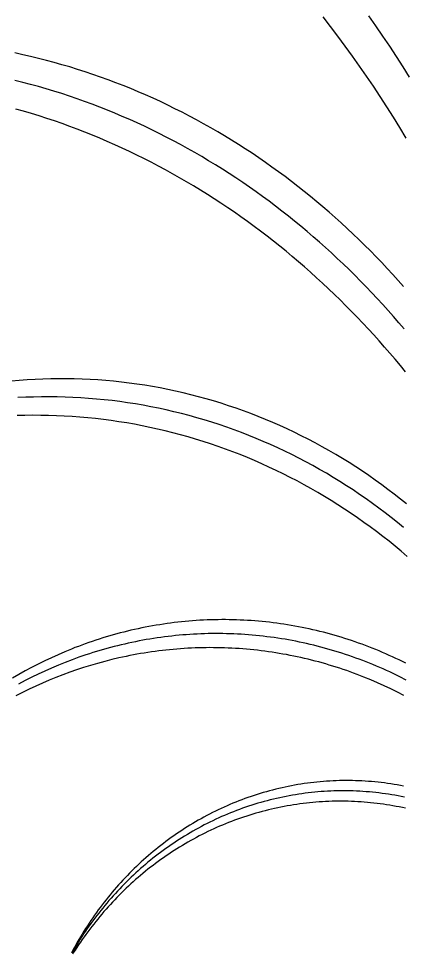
# Model space of a CAD drawing. Header units: millimetres. Extents: x -574 to 574, y 0 to 1996.
# Drawn here: x -52.2 to -20.8, y 14.7 to 91 of the extents above; entities that cross this region are included whole.
import ezdxf

# ---------------------------------------------------------------- set-up
doc = ezdxf.new("R2010")
doc.units = ezdxf.units.MM

msp = doc.modelspace()

# ---------------------------------------------------------------- linework, layer by layer
for points in [[(-20.58, 81.254), (-21.1, 82.108), (-21.629, 82.958), (-22.165, 83.802), (-22.71, 84.642), (-23.263, 85.476), (-23.824, 86.304), (-24.393, 87.127), (-24.971, 87.943), (-25.557, 88.754), (-26.151, 89.559), (-26.754, 90.357), (-27.365, 91.15)], [(-20.305, 86.218), (-20.839, 87.064), (-21.381, 87.904), (-21.932, 88.739), (-22.492, 89.569), (-23.06, 90.392), (-23.637, 91.209)], [(-20.802, 69.142), (-21.24, 69.636), (-21.684, 70.125), (-22.132, 70.61), (-22.585, 71.09), (-23.042, 71.566), (-23.504, 72.038), (-23.972, 72.504), (-24.443, 72.966), (-24.92, 73.423), (-25.401, 73.875), (-25.887, 74.322), (-26.377, 74.764), (-26.872, 75.2), (-27.372, 75.632), (-27.876, 76.058), (-28.385, 76.479), (-28.898, 76.895), (-29.415, 77.304), (-29.937, 77.709), (-30.463, 78.107), (-30.994, 78.5), (-31.529, 78.887), (-32.068, 79.268), (-32.611, 79.643), (-33.159, 80.012), (-33.71, 80.375), (-34.266, 80.731), (-34.826, 81.081), (-35.389, 81.425), (-35.957, 81.762), (-36.528, 82.093), (-37.103, 82.417), (-37.682, 82.735), (-38.264, 83.045), (-38.85, 83.349), (-39.44, 83.646), (-40.033, 83.937), (-40.629, 84.22), (-41.229, 84.496), (-41.832, 84.764), (-42.438, 85.026), (-43.047, 85.281), (-43.659, 85.528), (-44.274, 85.767), (-44.892, 86), (-45.513, 86.224), (-46.136, 86.442), (-46.762, 86.651), (-47.391, 86.854), (-48.022, 87.048), (-48.655, 87.235), (-49.29, 87.414), (-49.928, 87.585), (-50.568, 87.748), (-51.209, 87.903), (-51.853, 88.051), (-52.498, 88.19)], [(-20.754, 65.685), (-21.183, 66.188), (-21.616, 66.686), (-22.053, 67.18), (-22.495, 67.671), (-22.942, 68.156), (-23.394, 68.638), (-23.85, 69.115), (-24.311, 69.588), (-24.777, 70.056), (-25.247, 70.519), (-25.721, 70.978), (-26.201, 71.432), (-26.684, 71.881), (-27.173, 72.326), (-27.665, 72.765), (-28.163, 73.199), (-28.664, 73.628), (-29.17, 74.052), (-29.68, 74.471), (-30.195, 74.885), (-30.714, 75.293), (-31.237, 75.695), (-31.765, 76.092), (-32.296, 76.484), (-32.832, 76.87), (-33.372, 77.25), (-33.916, 77.624), (-34.464, 77.992), (-35.016, 78.354), (-35.571, 78.71), (-36.131, 79.06), (-36.695, 79.404), (-37.262, 79.742), (-37.833, 80.073), (-38.408, 80.398), (-38.986, 80.716), (-39.568, 81.028), (-40.154, 81.333), (-40.742, 81.631), (-41.335, 81.923), (-41.93, 82.208), (-42.529, 82.486), (-43.131, 82.757), (-43.736, 83.021), (-44.344, 83.278), (-44.955, 83.528), (-45.569, 83.771), (-46.186, 84.006), (-46.805, 84.235), (-47.427, 84.456), (-48.052, 84.669), (-48.679, 84.876), (-49.308, 85.074), (-49.94, 85.266), (-50.574, 85.449), (-51.21, 85.626), (-51.849, 85.794), (-52.489, 85.955)], [(-20.639, 62.185), (-21.058, 62.695), (-21.482, 63.202), (-21.91, 63.704), (-22.342, 64.203), (-22.78, 64.697), (-23.222, 65.188), (-23.668, 65.674), (-24.119, 66.156), (-24.574, 66.634), (-25.034, 67.108), (-25.498, 67.577), (-25.967, 68.042), (-26.441, 68.502), (-26.918, 68.958), (-27.4, 69.409), (-27.887, 69.855), (-28.378, 70.297), (-28.873, 70.733), (-29.372, 71.165), (-29.876, 71.591), (-30.384, 72.013), (-30.896, 72.429), (-31.413, 72.841), (-31.933, 73.247), (-32.458, 73.647), (-32.987, 74.042), (-33.52, 74.432), (-34.057, 74.816), (-34.597, 75.195), (-35.142, 75.568), (-35.691, 75.935), (-36.243, 76.296), (-36.8, 76.652), (-37.36, 77.001), (-37.923, 77.345), (-38.491, 77.682), (-39.062, 78.014), (-39.636, 78.339), (-40.215, 78.657), (-40.796, 78.97), (-41.381, 79.276), (-41.969, 79.575), (-42.561, 79.868), (-43.156, 80.154), (-43.754, 80.434), (-44.355, 80.707), (-44.959, 80.973), (-45.566, 81.232), (-46.176, 81.485), (-46.789, 81.73), (-47.405, 81.969), (-48.023, 82.2), (-48.644, 82.425), (-49.267, 82.642), (-49.893, 82.852), (-50.521, 83.055), (-51.152, 83.25), (-51.784, 83.439), (-52.419, 83.619)], [(-20.555, 51.406), (-21.054, 51.807), (-21.559, 52.203), (-22.069, 52.591), (-22.585, 52.972), (-23.105, 53.346), (-23.631, 53.714), (-24.161, 54.074), (-24.696, 54.426), (-25.237, 54.771), (-25.782, 55.109), (-26.331, 55.439), (-26.885, 55.761), (-27.444, 56.076), (-28.007, 56.382), (-28.574, 56.681), (-29.145, 56.972), (-29.721, 57.254), (-30.3, 57.529), (-30.884, 57.795), (-31.471, 58.052), (-32.061, 58.301), (-32.655, 58.542), (-33.253, 58.774), (-33.854, 58.998), (-34.458, 59.212), (-35.065, 59.418), (-35.675, 59.615), (-36.288, 59.803), (-36.903, 59.982), (-37.521, 60.152), (-38.142, 60.313), (-38.765, 60.465), (-39.39, 60.607), (-40.017, 60.74), (-40.646, 60.864), (-41.277, 60.979), (-41.909, 61.084), (-42.543, 61.18), (-43.178, 61.267), (-43.814, 61.344), (-44.452, 61.411), (-45.09, 61.469), (-45.729, 61.518), (-46.369, 61.557), (-47.01, 61.587), (-47.65, 61.607), (-48.291, 61.617), (-48.932, 61.618), (-49.573, 61.61), (-50.214, 61.591), (-50.855, 61.564), (-51.495, 61.527), (-52.134, 61.48), (-52.773, 61.425)], [(-20.803, 49.485), (-21.3, 49.89), (-21.801, 50.29), (-22.308, 50.682), (-22.82, 51.068), (-23.337, 51.447), (-23.859, 51.819), (-24.386, 52.184), (-24.918, 52.542), (-25.454, 52.893), (-25.996, 53.236), (-26.542, 53.572), (-27.092, 53.901), (-27.647, 54.221), (-28.206, 54.535), (-28.77, 54.84), (-29.338, 55.138), (-29.91, 55.428), (-30.485, 55.709), (-31.065, 55.983), (-31.649, 56.249), (-32.236, 56.506), (-32.827, 56.755), (-33.421, 56.996), (-34.018, 57.228), (-34.619, 57.451), (-35.223, 57.667), (-35.83, 57.873), (-36.439, 58.071), (-37.052, 58.26), (-37.667, 58.441), (-38.285, 58.612), (-38.905, 58.775), (-39.527, 58.928), (-40.152, 59.073), (-40.778, 59.209), (-41.407, 59.335), (-42.037, 59.453), (-42.669, 59.561), (-43.302, 59.66), (-43.937, 59.75), (-44.573, 59.831), (-45.21, 59.902), (-45.848, 59.964), (-46.487, 60.017), (-47.126, 60.06), (-47.766, 60.095), (-48.407, 60.12), (-49.048, 60.135), (-49.689, 60.141), (-50.33, 60.138), (-50.971, 60.126), (-51.612, 60.104), (-52.252, 60.074)], [(-20.505, 47.13), (-20.993, 47.545), (-21.487, 47.954), (-21.985, 48.357), (-22.489, 48.754), (-22.998, 49.143), (-23.512, 49.527), (-24.031, 49.903), (-24.554, 50.273), (-25.083, 50.635), (-25.616, 50.991), (-26.154, 51.34), (-26.697, 51.681), (-27.244, 52.015), (-27.795, 52.342), (-28.351, 52.661), (-28.911, 52.973), (-29.476, 53.277), (-30.044, 53.574), (-30.617, 53.862), (-31.193, 54.143), (-31.773, 54.416), (-32.357, 54.681), (-32.944, 54.938), (-33.535, 55.186), (-34.129, 55.427), (-34.727, 55.659), (-35.327, 55.883), (-35.931, 56.098), (-36.538, 56.305), (-37.148, 56.503), (-37.76, 56.693), (-38.375, 56.875), (-38.992, 57.047), (-39.612, 57.211), (-40.234, 57.366), (-40.858, 57.512), (-41.484, 57.65), (-42.112, 57.778), (-42.742, 57.898), (-43.373, 58.009), (-44.006, 58.111), (-44.641, 58.203), (-45.276, 58.287), (-45.913, 58.362), (-46.551, 58.427), (-47.189, 58.484), (-47.828, 58.532), (-48.468, 58.57), (-49.109, 58.599), (-49.749, 58.619), (-50.39, 58.63), (-51.031, 58.632), (-51.672, 58.625), (-52.313, 58.609)], [(-20.62, 38.41), (-20.887, 38.544), (-21.156, 38.675), (-21.427, 38.803), (-21.698, 38.93), (-21.97, 39.053), (-22.243, 39.175), (-22.518, 39.294), (-22.794, 39.41), (-23.07, 39.524), (-23.348, 39.636), (-23.626, 39.745), (-23.906, 39.851), (-24.186, 39.955), (-24.468, 40.057), (-24.75, 40.156), (-25.033, 40.252), (-25.317, 40.346), (-25.602, 40.437), (-25.888, 40.526), (-26.174, 40.612), (-26.461, 40.696), (-26.749, 40.776), (-27.038, 40.855), (-27.327, 40.931), (-27.618, 41.004), (-27.908, 41.074), (-28.2, 41.142), (-28.492, 41.207), (-28.784, 41.27), (-29.077, 41.33), (-29.371, 41.387), (-29.665, 41.441), (-29.96, 41.493), (-30.255, 41.543), (-30.55, 41.589), (-30.846, 41.633), (-31.142, 41.674), (-31.439, 41.712), (-31.736, 41.748), (-32.033, 41.781), (-32.331, 41.812), (-32.629, 41.839), (-32.927, 41.864), (-33.225, 41.886), (-33.524, 41.906), (-33.822, 41.922), (-34.121, 41.936), (-34.42, 41.948), (-34.719, 41.956), (-35.018, 41.962), (-35.317, 41.965), (-35.616, 41.965), (-35.916, 41.963), (-36.215, 41.958), (-36.514, 41.95), (-36.813, 41.94), (-37.112, 41.926), (-37.41, 41.91), (-37.709, 41.892), (-38.007, 41.87), (-38.305, 41.846), (-38.603, 41.819), (-38.901, 41.79), (-39.198, 41.758), (-39.495, 41.723), (-39.792, 41.685), (-40.089, 41.645), (-40.385, 41.602), (-40.68, 41.556), (-40.976, 41.508), (-41.27, 41.457), (-41.565, 41.404), (-41.858, 41.348), (-42.152, 41.289), (-42.445, 41.227), (-42.737, 41.163), (-43.028, 41.096), (-43.319, 41.027), (-43.61, 40.955), (-43.899, 40.881), (-44.188, 40.804), (-44.477, 40.724), (-44.764, 40.642), (-45.051, 40.557), (-45.337, 40.47), (-45.623, 40.38), (-45.907, 40.287), (-46.191, 40.192), (-46.474, 40.095), (-46.756, 39.995), (-47.037, 39.893), (-47.317, 39.788), (-47.596, 39.681), (-47.875, 39.571), (-48.152, 39.459), (-48.428, 39.344), (-48.978, 39.108), (-49.523, 38.862), (-50.064, 38.607), (-50.601, 38.342), (-51.133, 38.068), (-51.66, 37.785), (-52.182, 37.493), (-52.699, 37.193)], [(-20.583, 37.036), (-21.116, 37.307), (-21.384, 37.439), (-21.654, 37.569), (-21.925, 37.696), (-22.196, 37.821), (-22.469, 37.944), (-22.743, 38.064), (-23.018, 38.182), (-23.294, 38.297), (-23.571, 38.41), (-23.849, 38.52), (-24.128, 38.628), (-24.408, 38.733), (-24.689, 38.836), (-24.971, 38.937), (-25.254, 39.035), (-25.537, 39.13), (-25.822, 39.223), (-26.107, 39.314), (-26.393, 39.401), (-26.679, 39.487), (-26.967, 39.569), (-27.255, 39.65), (-27.544, 39.727), (-27.834, 39.802), (-28.124, 39.875), (-28.415, 39.944), (-28.706, 40.012), (-28.998, 40.076), (-29.291, 40.138), (-29.584, 40.198), (-29.878, 40.254), (-30.172, 40.308), (-30.467, 40.36), (-30.762, 40.408), (-31.057, 40.455), (-31.353, 40.498), (-31.65, 40.539), (-31.946, 40.577), (-32.243, 40.613), (-32.541, 40.645), (-32.838, 40.675), (-33.136, 40.703), (-33.434, 40.728), (-33.733, 40.75), (-34.031, 40.769), (-34.33, 40.786), (-34.629, 40.8), (-34.928, 40.811), (-35.227, 40.82), (-35.526, 40.826), (-35.825, 40.829), (-36.124, 40.83), (-36.423, 40.828), (-36.722, 40.823), (-37.021, 40.815), (-37.32, 40.805), (-37.619, 40.792), (-37.918, 40.777), (-38.216, 40.759), (-38.515, 40.738), (-38.813, 40.714), (-39.111, 40.688), (-39.409, 40.659), (-39.706, 40.628), (-40.003, 40.594), (-40.3, 40.557), (-40.597, 40.517), (-40.893, 40.475), (-41.189, 40.43), (-41.484, 40.383), (-41.779, 40.333), (-42.074, 40.28), (-42.368, 40.225), (-42.661, 40.167), (-42.954, 40.107), (-43.246, 40.044), (-43.538, 39.978), (-43.83, 39.91), (-44.12, 39.839), (-44.41, 39.766), (-44.7, 39.69), (-44.988, 39.611), (-45.276, 39.53), (-45.563, 39.447), (-45.85, 39.361), (-46.136, 39.272), (-46.421, 39.181), (-46.705, 39.088), (-47.271, 38.894), (-47.833, 38.689), (-48.392, 38.475), (-48.947, 38.252), (-49.498, 38.019), (-50.045, 37.776), (-50.587, 37.524), (-51.125, 37.263), (-51.659, 36.993), (-52.188, 36.714)], [(-20.77, 35.788), (-21.303, 36.06), (-21.84, 36.324), (-22.381, 36.578), (-22.927, 36.823), (-23.477, 37.058), (-24.031, 37.284), (-24.589, 37.5), (-24.87, 37.604), (-25.151, 37.706), (-25.433, 37.805), (-25.716, 37.902), (-26, 37.997), (-26.284, 38.089), (-26.57, 38.178), (-26.856, 38.265), (-27.143, 38.349), (-27.431, 38.431), (-27.719, 38.511), (-28.008, 38.587), (-28.298, 38.662), (-28.589, 38.733), (-28.88, 38.802), (-29.171, 38.869), (-29.464, 38.933), (-29.756, 38.994), (-30.05, 39.053), (-30.344, 39.109), (-30.638, 39.162), (-30.933, 39.213), (-31.228, 39.262), (-31.523, 39.307), (-31.819, 39.35), (-32.116, 39.391), (-32.413, 39.429), (-32.71, 39.464), (-33.007, 39.496), (-33.305, 39.526), (-33.603, 39.553), (-33.901, 39.578), (-34.199, 39.6), (-34.498, 39.619), (-34.796, 39.636), (-35.095, 39.65), (-35.394, 39.661), (-35.693, 39.67), (-35.992, 39.676), (-36.291, 39.679), (-36.59, 39.68), (-36.89, 39.678), (-37.189, 39.673), (-37.488, 39.666), (-37.787, 39.656), (-38.086, 39.644), (-38.384, 39.628), (-38.683, 39.611), (-38.981, 39.59), (-39.28, 39.567), (-39.578, 39.541), (-39.875, 39.513), (-40.173, 39.482), (-40.47, 39.448), (-40.767, 39.412), (-41.064, 39.373), (-41.36, 39.332), (-41.656, 39.288), (-41.951, 39.241), (-42.246, 39.192), (-42.541, 39.14), (-42.835, 39.085), (-43.129, 39.028), (-43.422, 38.969), (-43.715, 38.906), (-44.007, 38.842), (-44.589, 38.705), (-45.169, 38.558), (-45.746, 38.4), (-46.321, 38.233), (-46.892, 38.056), (-47.46, 37.869), (-48.025, 37.672), (-48.587, 37.466), (-49.145, 37.25), (-49.699, 37.025), (-50.249, 36.79), (-50.796, 36.546), (-51.338, 36.293), (-51.875, 36.03), (-52.408, 35.759)], [(-20.803, 28.39), (-21.061, 28.439), (-21.32, 28.485), (-21.579, 28.529), (-21.838, 28.569), (-22.098, 28.607), (-22.358, 28.642), (-22.619, 28.674), (-22.88, 28.704), (-23.141, 28.73), (-23.403, 28.754), (-23.665, 28.774), (-23.927, 28.792), (-24.189, 28.807), (-24.451, 28.819), (-24.714, 28.829), (-24.977, 28.835), (-25.239, 28.838), (-25.502, 28.839), (-25.764, 28.837), (-26.027, 28.832), (-26.29, 28.824), (-26.552, 28.813), (-26.814, 28.799), (-27.076, 28.783), (-27.338, 28.763), (-27.6, 28.741), (-27.862, 28.716), (-28.123, 28.688), (-28.384, 28.657), (-28.644, 28.624), (-28.904, 28.587), (-29.164, 28.548), (-29.423, 28.506), (-29.682, 28.461), (-29.94, 28.413), (-30.198, 28.362), (-30.455, 28.309), (-30.712, 28.253), (-30.968, 28.194), (-31.223, 28.133), (-31.478, 28.068), (-31.732, 28.001), (-31.985, 27.931), (-32.237, 27.859), (-32.489, 27.783), (-32.74, 27.705), (-32.99, 27.625), (-33.239, 27.541), (-33.487, 27.455), (-33.734, 27.367), (-33.98, 27.275), (-34.226, 27.181), (-34.47, 27.085), (-34.713, 26.986), (-34.955, 26.884), (-35.197, 26.78), (-35.436, 26.673), (-35.675, 26.564), (-35.913, 26.452), (-36.149, 26.338), (-36.385, 26.221), (-36.619, 26.102), (-36.851, 25.98), (-37.083, 25.856), (-37.313, 25.729), (-37.542, 25.6), (-37.769, 25.469), (-37.996, 25.335), (-38.22, 25.199), (-38.443, 25.061), (-38.665, 24.92), (-38.886, 24.777), (-39.105, 24.632), (-39.322, 24.485), (-39.538, 24.335), (-39.752, 24.183), (-39.965, 24.029), (-40.176, 23.873), (-40.386, 23.715), (-40.594, 23.554), (-40.8, 23.392), (-41.005, 23.227), (-41.208, 23.061), (-41.409, 22.892), (-41.609, 22.721), (-41.806, 22.548), (-42.002, 22.374), (-42.197, 22.197), (-42.389, 22.018), (-42.58, 21.838), (-42.769, 21.655), (-42.956, 21.471), (-43.142, 21.285), (-43.325, 21.097), (-43.507, 20.907), (-43.686, 20.716), (-43.864, 20.522), (-44.04, 20.327), (-44.214, 20.131), (-44.386, 19.932), (-44.556, 19.732), (-44.725, 19.53), (-44.891, 19.327), (-45.055, 19.122), (-45.217, 18.916), (-45.378, 18.707), (-45.536, 18.498), (-45.692, 18.287), (-45.846, 18.074), (-45.998, 17.86), (-46.149, 17.644), (-46.297, 17.427), (-46.443, 17.209), (-46.587, 16.989), (-46.728, 16.768), (-46.868, 16.546), (-47.006, 16.322), (-47.141, 16.097), (-47.275, 15.871), (-47.406, 15.644), (-47.535, 15.415), (-47.663, 15.185), (-47.788, 14.954), (-47.869, 14.8)], [(-20.732, 27.488), (-20.989, 27.54), (-21.247, 27.59), (-21.506, 27.637), (-21.765, 27.681), (-22.024, 27.722), (-22.284, 27.76), (-22.544, 27.796), (-22.805, 27.829), (-23.066, 27.859), (-23.327, 27.886), (-23.588, 27.91), (-23.85, 27.932), (-24.112, 27.951), (-24.374, 27.966), (-24.637, 27.98), (-24.899, 27.99), (-25.162, 27.997), (-25.424, 28.002), (-25.687, 28.003), (-25.95, 28.002), (-26.212, 27.998), (-26.475, 27.991), (-26.737, 27.981), (-27, 27.969), (-27.262, 27.954), (-27.524, 27.935), (-27.786, 27.914), (-28.047, 27.89), (-28.309, 27.864), (-28.57, 27.834), (-28.83, 27.802), (-29.09, 27.767), (-29.35, 27.729), (-29.61, 27.688), (-29.869, 27.645), (-30.127, 27.599), (-30.385, 27.55), (-30.643, 27.498), (-30.9, 27.443), (-31.156, 27.386), (-31.412, 27.326), (-31.667, 27.263), (-31.921, 27.198), (-32.175, 27.129), (-32.428, 27.058), (-32.68, 26.985), (-32.931, 26.909), (-33.182, 26.83), (-33.432, 26.748), (-33.68, 26.664), (-33.928, 26.577), (-34.175, 26.488), (-34.421, 26.396), (-34.666, 26.301), (-34.91, 26.204), (-35.153, 26.104), (-35.395, 26.002), (-35.636, 25.897), (-35.876, 25.789), (-36.114, 25.68), (-36.352, 25.567), (-36.588, 25.452), (-36.823, 25.335), (-37.057, 25.215), (-37.289, 25.093), (-37.52, 24.969), (-37.75, 24.842), (-37.979, 24.713), (-38.206, 24.581), (-38.432, 24.447), (-38.657, 24.311), (-38.88, 24.172), (-39.102, 24.031), (-39.322, 23.888), (-39.541, 23.743), (-39.758, 23.596), (-39.974, 23.446), (-40.188, 23.294), (-40.401, 23.14), (-40.612, 22.984), (-40.822, 22.825), (-41.03, 22.665), (-41.236, 22.502), (-41.441, 22.338), (-41.644, 22.171), (-41.845, 22.002), (-42.045, 21.832), (-42.243, 21.659), (-42.439, 21.485), (-42.633, 21.308), (-42.826, 21.13), (-43.017, 20.949), (-43.206, 20.767), (-43.394, 20.583), (-43.579, 20.397), (-43.763, 20.209), (-43.945, 20.02), (-44.125, 19.829), (-44.303, 19.636), (-44.479, 19.441), (-44.653, 19.244), (-44.826, 19.046), (-44.996, 18.846), (-45.165, 18.645), (-45.332, 18.442), (-45.496, 18.237), (-45.659, 18.031), (-45.82, 17.824), (-45.979, 17.614), (-46.135, 17.404), (-46.29, 17.191), (-46.443, 16.978), (-46.594, 16.763), (-46.742, 16.546), (-46.889, 16.328), (-47.034, 16.109), (-47.176, 15.888), (-47.317, 15.666), (-47.455, 15.443), (-47.592, 15.219), (-47.726, 14.993), (-47.854, 14.772)], [(-20.632, 26.575), (-20.889, 26.63), (-21.146, 26.683), (-21.404, 26.733), (-21.662, 26.78), (-21.921, 26.825), (-22.18, 26.867), (-22.44, 26.906), (-22.7, 26.942), (-22.961, 26.975), (-23.222, 27.006), (-23.483, 27.034), (-23.744, 27.059), (-24.006, 27.081), (-24.268, 27.101), (-24.53, 27.117), (-24.792, 27.131), (-25.055, 27.142), (-25.317, 27.15), (-25.58, 27.156), (-25.842, 27.158), (-26.105, 27.158), (-26.368, 27.155), (-26.63, 27.149), (-26.893, 27.14), (-27.155, 27.129), (-27.418, 27.115), (-27.68, 27.098), (-27.942, 27.078), (-28.203, 27.055), (-28.465, 27.03), (-28.726, 27.001), (-28.987, 26.97), (-29.247, 26.936), (-29.507, 26.9), (-29.767, 26.861), (-30.026, 26.818), (-30.285, 26.774), (-30.543, 26.726), (-30.801, 26.676), (-31.058, 26.622), (-31.315, 26.567), (-31.571, 26.508), (-31.826, 26.447), (-32.081, 26.383), (-32.335, 26.316), (-32.589, 26.247), (-32.841, 26.175), (-33.093, 26.1), (-33.344, 26.023), (-33.594, 25.943), (-33.844, 25.861), (-34.092, 25.776), (-34.34, 25.688), (-34.586, 25.598), (-34.832, 25.505), (-35.077, 25.409), (-35.32, 25.312), (-35.563, 25.211), (-35.805, 25.108), (-36.045, 25.003), (-36.285, 24.895), (-36.523, 24.784), (-36.76, 24.671), (-36.996, 24.556), (-37.231, 24.438), (-37.465, 24.318), (-37.697, 24.195), (-37.928, 24.071), (-38.158, 23.943), (-38.386, 23.814), (-38.613, 23.682), (-38.839, 23.547), (-39.063, 23.411), (-39.286, 23.272), (-39.508, 23.131), (-39.728, 22.988), (-39.947, 22.842), (-40.164, 22.695), (-40.38, 22.545), (-40.594, 22.393), (-40.806, 22.238), (-41.017, 22.082), (-41.227, 21.924), (-41.435, 21.763), (-41.641, 21.601), (-41.846, 21.436), (-42.049, 21.269), (-42.25, 21.101), (-42.45, 20.93), (-42.648, 20.758), (-42.844, 20.583), (-43.039, 20.407), (-43.232, 20.228), (-43.423, 20.048), (-43.612, 19.866), (-43.8, 19.682), (-43.985, 19.496), (-44.169, 19.309), (-44.351, 19.12), (-44.532, 18.929), (-44.71, 18.736), (-44.887, 18.541), (-45.061, 18.345), (-45.234, 18.147), (-45.405, 17.948), (-45.574, 17.747), (-45.741, 17.544), (-45.906, 17.34), (-46.069, 17.134), (-46.23, 16.927), (-46.39, 16.718), (-46.547, 16.507), (-46.702, 16.295), (-46.855, 16.082), (-47.007, 15.867), (-47.156, 15.651), (-47.303, 15.434), (-47.449, 15.215), (-47.592, 14.995), (-47.733, 14.773), (-47.799, 14.668)]]:
    msp.add_lwpolyline(points)

doc.saveas('drawing.dxf')
